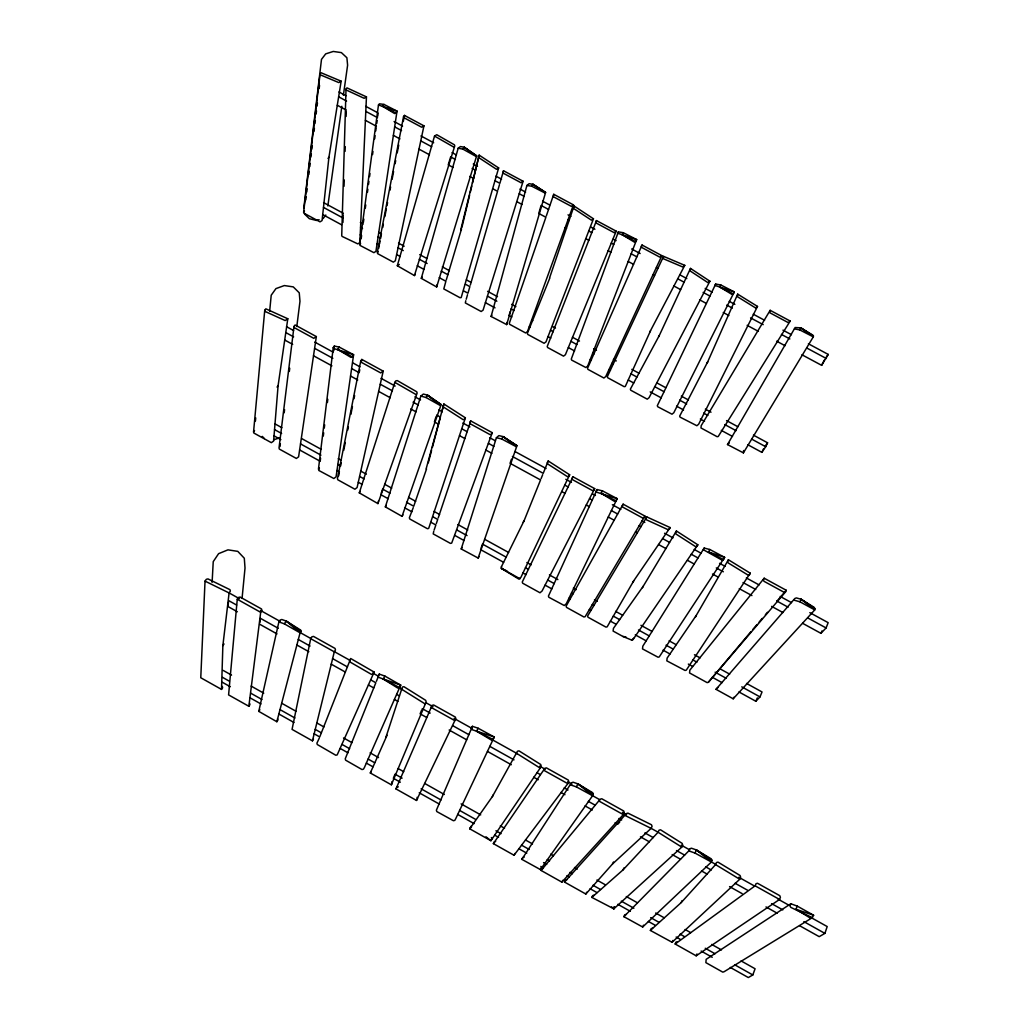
<?xml version="1.0" encoding="UTF-8"?>
<svg xmlns="http://www.w3.org/2000/svg" width="1029" height="1029" viewBox="0 0 1029 1029"><rect width="100%" height="100%" fill="white"/><g stroke="black" fill="none" stroke-linecap="round" stroke-linejoin="round"><path stroke-width="1.5" d="M346.014 89.073L341.731 235.461L342.065 236.4L357.835 243.912L359.867 242.548L366.453 96.88L346.979 87.877L346.014 89.073L346.374 90.063L364.163 98.295L366.453 96.88M221.518 689.404L222.856 645.723L229.094 592.936L230.355 591.096L229.956 589.681L207.974 578.903L206.314 579.314L205.028 581.128L200.771 677.751L221.518 689.404L222.624 687.745L222.277 686.42M342.953 222.496L343.171 214.842M344.033 186.275L344.226 179.934M345.075 151.366L345.217 146.594M346.117 116.444L346.258 111.685M569.654 474.781L568.741 476.376L567.365 476.594L547.724 463.963L547.274 462.574L548.213 460.979L569.654 474.781L520.906 577.346L518.822 579.083L501.419 568.407L501.47 566.632L524.083 520.751L540.547 479.964L510.062 463.294L511.452 459.191M212.115 582.375L213.235 561.641L218.598 553.666L227.962 549.846L237.776 551.364L244.297 558.232L245.018 568.034L242.085 598.183M278.087 385.708L273.611 441.055L271.334 442.663L253.867 433.042L253.558 431.91L264.736 310.295L265.855 308.829L287.798 318.758L278.087 385.708L277.058 387.097M248.851 706.28L260.684 612.319L261.919 610.467L261.52 608.975L240.169 597.064L238.522 597.412L237.262 599.251L228.592 694.897L248.851 706.28L249.931 704.608L249.584 703.283M255.424 421.067L255.719 417.903M269.662 311.195L271.219 295.207L275.939 288.609L284.338 285.56L293.265 286.885L299.246 292.815L299.979 301.304L296.802 326.54M328.92 157.334L322.064 220.566L320.006 221.865L303.915 213.157L303.619 212.18L320.083 73.934L321.074 72.75L341.152 81.175L328.92 157.334L328.007 158.453M594.029 895.191L592.691 895.59L591.829 897.404L613.837 908.839L614.081 906.665M753.434 435.138L767.57 442.792L765.705 446.715L761.846 452.336L747.864 444.76M228.477 602.081L227.949 606.518L237.365 611.766M303.812 208.141L321.498 59.36L325.691 53.881L333.267 51.45L341.384 52.608L346.889 57.753L347.609 65.161L343.39 95.208M305.832 199.922L306.205 196.745M306.783 191.973L307.156 188.796M308.88 174.48L309.253 171.303M309.832 166.531L310.205 163.354M310.977 157L311.35 153.823M311.928 149.051L312.301 145.874M314.025 131.558L314.398 128.381M314.977 123.609L315.35 120.432M316.109 114.078L316.495 110.9M317.061 106.128L317.447 102.951M319.157 88.635L319.543 85.458M318.437 469.301L333.267 347.545L334.348 346.04L339.274 347.133L353.603 354.709L336.071 476.851L333.846 478.511L318.771 470.433L319.389 467.912M293.998 326.463L279.026 447.949L279.348 449.081L296.352 458.445L298.603 456.825L316.34 336.586L295.091 324.984L293.998 326.463L294.371 327.711L313.781 338.322L316.34 336.586M320.572 458.214L320.199 461.275L299.619 449.943M323.299 436.013L323.685 432.823M324.276 428.038L324.675 424.848M327.415 402.519L327.801 399.329M333.782 350.645L334.348 346.04M280.004 446.573L280.338 443.782M284.184 412.809L284.583 409.619M289.329 371.43L289.728 368.253M259.784 622.712L260.337 618.288L278.242 628.282M359.7 244.465L378.466 105.009L379.418 103.8L383.971 104.418L397.027 111.119L375.932 251.333L373.913 252.684L360.034 245.429L360.549 243.307M361.179 238.702L361.591 235.628L360.214 234.882M363.404 222.251L363.829 219.1M365.321 208.09L365.745 204.938M367.443 192.346L367.867 189.207M368.511 184.474L368.935 181.336M369.565 176.615L370.003 173.464M372.549 154.582L372.974 151.43M374.685 138.838L375.109 135.687M375.739 130.966L376.164 127.815M376.768 123.39L377.154 120.534M377.746 116.136L378.17 113.061M327.839 205.929L341.834 106.283M377.244 252.632L403.548 116.637L404.474 115.415L423.948 125.847L395.316 260.8L393.322 262.138L377.579 253.61L378.093 251.475M378.698 248.336L379.302 245.211L377.038 243.989M379.572 243.834L380.1 241.082M381.232 235.229L380.64 238.342L378.093 236.966M382.749 227.46L383.341 224.348M384.859 216.579L386.364 208.81M386.968 205.71L387.573 202.597M389.978 190.172L390.583 187.059M392.088 179.29L393.592 171.521M395.097 163.752L395.702 160.64M397.207 152.871L398.725 145.102M403.304 121.473L404.474 115.415M360.755 360.96L337.448 478.626L337.795 479.784L354.889 489.212L357.102 487.553L383.2 371.135L361.809 359.443L360.755 360.96L361.153 362.221L380.704 372.91L383.2 371.135M338.644 475.9L339.184 473.211M341.242 462.857L340.625 465.983L337.859 464.452M343.725 450.342L345.281 442.521M347.776 430.006L348.394 426.881M350.889 414.365L352.445 406.545M353.989 398.725L354.619 395.599M359.764 369.745L359.172 372.691L351.622 368.562M361.218 362.388L361.809 359.443M312.443 740.841L334.296 651.833L335.48 649.942L335.042 648.424L313.536 636.424L311.903 636.797L310.694 638.675L292.056 729.394L312.443 740.841L313.485 739.144M258.781 711.373L278.885 621.915L280.12 620.05L281.792 619.497L286.191 621.04L300.687 630.095L301.15 631.42L300.069 632.822L276.852 721.728L258.781 711.373L259.861 709.701M460.722 230.007L479.167 155.147L498.653 167.946L461.198 297.548L460.04 297.741L443.795 288.93L445.879 281.264L439.254 277.676M461.918 227.319L469.584 195.253M470.317 192.191L471.771 186.082M472.504 183.033L479.167 155.147M716.017 689.327L794.877 598.466L796.407 597.926L801.102 599.251L814.325 607.47L814.762 609.901L733.188 698.794L716.017 689.327L717.933 687.475M426.122 468.915L443.898 404.011L465.378 417.813L428.669 528.43L427.395 528.7L409.735 518.963L409.362 517.793L413.259 507.619M428.283 462.844L431.563 450.47M432.386 447.371L440.039 418.52M441.57 412.745L443.898 404.011M491.103 316.469L526.912 185.464L529.138 183.702L533.009 184.307L545.614 192.436L506.68 324.598L491.103 316.469L491.875 315.273M421.298 278.357L458.175 148.227L460.465 146.542L464.285 147.276L476.659 155.842L436.656 286.962L421.298 278.357L422.122 277.187M397.31 265.739L434.521 136.085L436.733 134.709L454.368 144.793L454.767 145.899L414.43 275.566L397.31 265.739L399.303 264.427M466.214 299.233L467.526 294.718M470.317 285.097L497.547 191.317L492.724 188.719M497.933 189.979L499.477 184.654M465.777 300.738L465.34 302.938L481.16 311.504L483.09 310.128L523.105 181.258L503.515 170.75L499.862 183.329L495 180.718M510.23 311.53L509.085 315.491L511.825 316.971M446.277 279.952L461.545 228.837L460.722 230.02M623.896 916.685L688.8 850.88L689.726 848.809L691.411 848.205L696.401 849.954L711.193 858.803L711.952 860.283L711.399 862.006L642.662 927.013L623.896 916.685L624.744 914.845L626.082 914.447M461.224 548.971L496.415 437.724L498.885 435.601L503.117 436.618L516.97 445.686L478.151 558.04L461.224 548.971L462.085 547.531M385.978 737.073L402.378 687.05L403.96 686.716L425.697 700.337L426.147 701.945L391.342 784.793L370.311 772.985L387.058 735.233M359.288 492.865L394.84 382.364L395.882 380.833L397.323 380.614L416.719 391.766L417.144 393.065L377.913 503.593L359.288 492.865L360.214 491.45M385.348 506.898L420.835 396.101L423.369 394.056L427.537 395.175L441.145 404.59L402.03 516.339L385.348 506.898L386.261 505.483M549.756 278.177L527.362 333.396L527.748 334.425L544.109 343.274L546 341.872L593.463 218.778L574.015 205.98L549.563 277.92M434.148 530.038L435.846 524.983L431.087 522.359M436.309 523.594L437.711 519.439L432.9 516.802M438.213 517.947L470.729 420.925L492.274 432.682L451.68 543.119L450.432 543.389L433.222 533.91L433.736 531.311M546.322 215.961L553.731 194.301L573.436 204.874L527.491 331.544L525.587 332.946L509.677 324.328L509.304 323.312L545.884 217.273L538.759 213.44L541.074 205.453L548.547 209.453M481.057 548.251L482.472 544.097L506.152 557.139M426.533 468.967L413.735 506.242L406.532 502.281M434.778 420.488L436.193 416.411M381.193 493.238L382.634 489.122L389.978 493.161M618.365 231.898L571.275 359.095L571.674 360.111L585.835 367.507L587.7 366.067L636.681 239.577L623.342 232.721L618.365 231.898L617.567 233.197L636.681 239.577L635.626 241.558L634.25 242.034L622.133 234.676L623.342 232.721M799.61 925.714L819.213 936.66L824.898 933.38L827.2 926.563L810.363 917.173M596.486 220.592L547.222 346.49L547.608 347.519L563.532 356.137L565.397 354.722L616.204 231.165L596.486 220.592L595.662 221.891L596.113 222.997L614.133 232.657L616.204 231.165M319.286 738.076L316.919 743.157L317.279 744.52L335.801 755.247L337.19 754.9L374.144 672.078L350.696 658.521L349.513 660.425L349.95 661.956L371.379 674.342L372.987 673.982L374.144 672.078M350.143 659.911L319.736 736.944L314.102 733.78M376.408 681.314L379.277 674.098L384.923 676.104L400.718 685.108L364.42 767.493L363.417 769.203L362.015 769.551L345.615 760.174L345.242 758.81L375.829 682.754L370.684 679.886M790.825 903.745L789.963 905.867L790.799 907.385L812.305 917.675L810.62 918.254L795.983 909.302L797.269 906.125L790.825 903.745L706.151 959.337L705.881 962.642L722.782 972.135L724.094 971.723L812.305 917.675L813.617 915.244L797.269 906.125M541.087 478.639L542.695 474.652M548.213 460.979L543.222 473.327L512.391 456.464M779.545 899.462L780.419 897.339L779.789 895.693L757.511 883.268L756.006 883.731L755.119 885.828L675.165 944.005L696.17 955.812L779.545 899.462L755.119 885.828M730.281 967.414L748.327 977.55L752.816 974.952L755.08 968.765L741.086 960.919M421.71 709.946L420.115 713.817L426.649 717.47M727.49 444.554L795.134 327.531L800.755 327.827L812.923 335.197L813.283 336.869L743.401 452.876L727.49 444.554L729.252 443.036M739.735 879.255L740.636 877.158L740.057 875.499L717.959 862.122L716.48 862.534L715.567 864.617L681.211 902.574L650.379 930.435L672.117 942.281L739.735 879.255L715.567 864.617M472.44 726.32L436.386 810.196L436.81 811.572L453.442 820.73L454.818 820.357L455.77 818.595L494.242 737.008L478.189 728.262L472.44 726.32L471.359 728.275L471.938 729.638L494.242 737.008L492.955 739.414L491.296 740.005L476.568 731.207L478.189 728.262M395.972 788.921L432.064 705.379L433.659 704.994L455.332 717.072L455.821 718.628L416.488 800.446L395.972 788.921L396.962 787.198L398.352 786.838M696.17 955.812L696.967 953.947M802.62 623.317L820.923 633.324L821.965 630.918M820.923 633.324L826.081 627.947L828.165 622.661L809.823 612.641M675.165 944.005L675.976 942.152L677.301 941.741M642.057 245.031L587.52 368.331L587.919 369.36L603.894 378.016L605.734 376.575L661.853 255.642L642.057 245.031L641.273 246.343L641.736 247.462L659.821 257.147L661.853 255.642M672.117 942.281L672.927 940.429M707.72 361.809L737.69 294.14L757.498 306.423L698.652 424.218L696.865 425.723L680.105 417.157L679.667 416.128L707.72 361.809L707.026 363.083M521.857 859.356L571.429 782.812L573.102 782.22L577.899 783.866L592.64 792.677L593.309 794.105L592.588 795.726L540.431 869.595L521.857 859.356L522.758 857.569L524.121 857.183M688.8 850.88L695.012 853.067L696.401 849.954L711.952 860.283M794.105 600.164L799.945 601.811L801.102 599.251L815.084 608.666M738.951 691.951L755.826 701.251L757.331 697.894M755.826 701.251L759.994 696.903L762.039 691.964L746.552 683.436M681.211 902.574L682.098 900.607M650.547 330.733L625.298 386.454L624.179 386.66L607.727 377.746L607.316 376.717L663.551 256.35L684.774 265.353L649.826 331.981M650.379 930.435L651.216 928.595L652.553 928.184M642.662 927.013L643.485 925.174M611.548 906.922L613.837 908.839L681.777 847.111L682.703 845.053L682.163 843.381L660.515 829.798L659.023 830.197L658.071 832.242L623.072 869.852L591.829 897.404M597.052 489.547L548.431 596.087L548.856 597.27L564.252 605.515L566.297 603.74L617.168 498.653L602.492 490.897L597.052 489.547L596.151 491.155L596.769 492.235L617.168 498.653L616.011 500.84L614.493 501.367L601.142 493.315L602.492 490.897M785.474 591.984L786.246 590.273L764.174 578.221L689.829 670.175L689.559 672.94L707.129 682.626L708.338 682.317L785.474 591.984L784.124 592.305L763.955 581.282L763.377 579.919L764.174 578.221M733.188 698.794L733.909 697.25M659.319 335.467L690.485 268.415L709.907 281.2L649.055 397.696L647.241 399.162L630.751 390.223L630.34 389.194L659.319 335.467L658.611 336.715M651.125 828.371L652.077 826.313L651.46 824.756L627.922 813.129L626.339 813.605L564.509 882.059L585.835 894.034L612.538 863.948L651.125 828.371L625.362 815.637M613.837 908.839L614.686 907.012M708.338 682.317L750.784 631.857M750.244 573.166L749.446 574.851L748.109 575.121L728.12 562.863L727.593 561.448L728.403 559.776L750.244 573.166L686.292 670.136L685.07 670.458L666.831 660.85L667.114 658.11L696.234 615.458L728.403 559.776M623.072 869.852L623.998 867.91M572.973 476.774L522.269 582.028L522.681 583.224L539.993 592.768L542.064 591.019L594.685 488.621L572.973 476.774L572.06 478.369L572.548 479.694L592.37 490.524L593.772 490.241L594.685 488.621M715.682 284.055L657.312 405.709L657.737 406.751L672.001 414.198L673.815 412.719L734.282 291.889L720.814 284.969L715.682 284.055L714.923 285.406L734.282 291.889L733.227 293.882L731.851 294.358L719.695 286.988L720.814 284.969M623.304 814.634L624.281 812.601L623.715 810.993L601.772 798.761L600.229 799.186L541.125 870.47L561.873 882.123L623.304 814.634L599.238 801.205M585.835 894.034L586.71 892.22M612.538 863.948L613.477 862.006M695.475 617.027L696.234 615.458M801.951 354.773L821.631 365.334L824.229 360.214M821.631 365.334L828.204 354.413L808.408 343.789M564.509 882.059L565.384 880.245L566.735 879.859M561.873 882.123L562.76 880.322M761.846 452.336L763.672 448.644M723.49 559.544L708.582 552.007L709.83 549.512L724.648 557.358L723.49 559.544L721.972 560.085L703.347 549.718L704.183 548.058L709.83 549.512M541.125 870.47L542.026 868.669L543.376 868.283M540.431 869.595L541.331 867.794L540.868 866.405M743.401 452.876L743.594 450.535M697.816 544.791L696.98 546.438L695.655 546.682L676.053 534.064L675.564 532.649L676.413 531.003L697.816 544.791L632.874 639.781L631.652 640.077L622.879 636.449L613.104 631.06L613.451 628.346L643.279 586.17L676.413 531.003M570.413 784.831L576.369 786.876L577.899 783.866L593.309 794.105M567.802 783.661L568.818 781.654L568.278 780.072L546.425 767.878L544.868 768.303L493.367 843.639L514.037 855.24L567.802 783.661L543.827 770.297M794.427 328.894L799.713 329.885L800.755 327.827L813.605 336.097M514.037 855.24L514.95 853.465M790.195 321.048L788.253 322.63L769.962 312.829L770.155 310.308L790.195 321.048L718.229 436.489L717.123 436.708L700.981 427.961L701.212 425.646L770.155 310.308M642.482 587.713L643.279 586.17M670.123 527.568L669.274 529.215L667.847 529.588L646.469 519.812L645.916 518.539L646.778 516.905L670.123 527.568L633.671 580.896L607.174 626.828L605.952 627.111L588.035 617.246L587.598 616.037L646.778 516.905M632.874 582.44L633.671 580.896M540.161 768.097L541.19 766.116L540.701 764.483L519.002 750.874L517.458 751.234L492.338 796.639L469.713 828.808L490.897 840.706L540.161 768.097L516.404 753.215M493.367 843.639L494.293 841.863L495.656 841.49M644.913 516.069L644.051 517.703L642.662 517.999L622.764 507.13L622.249 505.792L623.137 504.171L644.913 516.069L585.141 616.693L583.906 616.976L566.529 607.393L566.104 606.197L623.137 504.171M757.498 306.423L755.569 307.941L737.433 296.699L737.69 294.14M339.274 347.133L337.666 349.397L350.94 357.385L352.445 356.87L353.603 354.709L333.692 348.509L333.267 347.545M492.338 796.639L493.341 794.748M383.971 104.418L382.556 106.244L394.609 113.55L395.972 113.087L397.027 111.119L378.466 105.009M709.907 281.2L707.952 282.653L690.176 270.961L690.485 268.415M416.488 800.446L417.465 798.71L417.054 797.346M384.923 676.104L383.187 678.986L397.696 688.028L399.381 687.475L400.718 685.108L378.646 677.365L378.119 676.014L379.277 674.098M391.342 784.793L392.332 783.056L391.933 781.693M684.774 265.353L682.716 266.961L663.281 258.703L663.551 256.35M370.311 772.985L371.328 771.261M523.221 522.23L524.083 520.751M471.346 826.004L469.713 828.808L471.514 826.969M478.151 558.04L479.012 556.599M496.415 437.724L501.663 438.971L503.117 436.618L516.97 445.686M492.274 432.682L491.296 434.251L489.868 434.521L470.202 423.768L469.751 422.482L470.729 420.925M704.183 548.058L642.816 646.173L642.508 648.9L658.033 657.222L659.255 656.914L724.648 557.358L708.582 552.007M276.852 721.728L277.92 720.056L277.56 718.705M402.03 516.339L402.944 514.912M465.378 417.813L464.388 419.369L462.973 419.562L443.306 406.918L442.882 405.555M593.463 218.778L591.405 220.167L573.59 208.463L574.015 205.98M506.68 324.598L507.078 322.399M377.913 503.593L378.466 501.007M573.436 204.874L571.314 206.34L553.319 196.693L553.731 194.301M278.885 621.915L284.351 623.844L286.191 621.04L301.15 631.42M420.835 396.101L426.019 397.49L427.537 395.175L441.145 404.59M222.856 645.723L224.026 643.961M526.912 185.464L531.723 186.21L533.009 184.307L545.614 192.436M523.105 181.258L520.957 182.699L503.065 173.104L503.515 170.75M765.113 446.38L767.57 442.792M825.824 357.899L828.204 354.413M436.656 286.962L437.119 284.763M498.653 167.946L496.505 169.283L478.665 157.566L478.279 156.395M414.43 275.566L415.253 274.396M458.175 148.227L462.934 149.141L464.285 147.276L476.659 155.842M253.558 431.91L254.536 430.546M287.798 318.758L285.2 320.559L265.109 311.453L264.736 310.295M423.948 125.847L421.71 127.236L403.921 117.705L403.548 116.637M323.093 218.585L325.82 215.022M303.619 212.18L304.494 211.048M501.47 566.632L501.419 568.407L520.069 578.812M341.152 81.175L338.837 82.603L320.456 74.885L320.083 73.934M752.881 629.414L757.048 624.526M759.132 622.069L762.257 618.403M765.396 614.737L767.48 612.294M776.869 601.283L786.246 590.273M619.715 822.068L617.773 824.19L615.123 822.711M631.652 640.077L633.645 638.263M273.573 439.846L279.425 437.891M319.106 219.704L316.456 220.45L309.343 218.688L304.507 213.981M622.879 636.449L625.954 636.964M795.983 909.302L813.617 915.244M501.419 568.407L506.975 570.966M205.028 581.128L229.094 592.936M476.568 731.207L492.955 739.414M337.666 349.397L352.445 356.87M601.142 493.315L616.011 500.84M382.556 106.244L395.972 113.087M622.133 234.676L635.626 241.558M719.695 286.988L733.227 293.882M531.723 186.21L544.971 193.015L533.009 184.307M799.713 329.885L813.283 336.869L800.755 327.827M383.187 678.986L399.381 687.475M501.663 438.971L516.224 446.676L503.117 436.618M588.742 231.023L591.791 232.657M656.412 267.347L658.02 268.196M338.94 91.954L346.014 95.748M365.809 106.36L377.116 112.431M394.094 121.538L402.571 126.091M420.951 135.944L433.685 142.774M452.065 152.639L456.31 154.916M473.276 164.023L477.52 166.286M495.901 176.152L501.56 179.187M519.941 189.053L525.6 192.089M542.566 201.182L549.64 204.977M568.021 214.842L570.851 216.36M590.646 226.972L594.891 229.248M613.271 239.114L616.101 240.632M631.652 248.979L640.141 253.52M679.732 274.769L686.806 278.563M705.187 288.416L712.248 292.21M729.227 301.317L734.873 304.352M753.267 314.205L764.573 320.276M782.953 330.142L791.442 334.695M338.644 96.816L346.58 101.074M365.797 111.376L377.54 117.679M394.66 126.863L401.542 130.567M420.758 140.883L431.691 146.748M455.41 159.469L450.651 156.922L448.232 164.833L453.094 167.444M472.131 168.447L475.552 170.274M519.233 193.722L524.224 196.398M567.982 219.884L569.153 220.515M611.29 243.127L613.747 244.439M631.176 253.79L636.848 256.838M677.738 278.782L684.079 282.19M703.129 292.403L709.933 296.056M726.757 305.086L732.365 308.095M750.591 317.884L763.209 324.649M781.448 334.425L789.86 338.94M806.685 347.969L826.313 358.504M337.28 105.254L346.31 110.103M365.385 120.342L376.382 126.245M393.374 135.378L399.921 138.889M419.009 149.141L429.453 154.749M469.738 176.383L473.597 178.454M516.777 201.633L521.96 204.424M585.784 238.689L588.807 240.31M608.165 250.716L610.904 252.182M628.204 261.469L633.542 264.337M652.965 274.769L654.56 275.631M673.944 286.036L680.632 289.625M699.604 299.812L706.383 303.452M723.246 312.507L728.866 315.53M747.144 325.344L758.386 331.377M776.651 341.191L785.088 345.718M565.178 227.628L566.529 228.348M323.582 202.61L343.377 213.312M360.343 222.496L363.173 224.026M378.723 232.438L381.553 233.969M398.519 243.153L404.178 246.201M419.729 254.626L426.803 258.446M442.354 266.858L449.416 270.678M466.394 279.862L470.626 282.152M487.605 291.336L497.496 296.686M511.632 304.34L515.876 306.629M552.637 326.527L555.467 328.058M572.433 337.229L579.507 341.049M593.643 348.702L596.473 350.233M613.438 359.417L616.268 360.947M631.819 369.36L638.893 373.18M657.274 383.122L665.763 387.714M681.314 396.126L688.388 399.959M705.354 409.13L711.013 412.192M726.564 420.604L737.87 426.726M323.479 207.408L343.081 218.019M360.549 227.46L362.542 228.554M398.082 247.783L403.291 250.6M419.253 259.244L427.138 263.501M441.222 271.129L447.847 274.704M465.455 284.236L469.867 286.628L467.963 293.214L463.577 290.847M487.437 296.133L496.84 301.227M511.001 308.893L514.037 310.526M550.476 330.245L553.242 331.737M570.915 341.306L576.909 344.561M592.717 353.101L594.093 353.847M611.818 363.443L613.284 364.24M631.111 373.887L636.925 377.038M654.585 386.595L664.104 391.74M679.629 400.14L686.677 403.96M703.617 413.118L707.849 415.407M724.776 424.565L736.069 430.675M751.594 439.074L765.705 446.715M531.659 320.07L532.752 320.662M322.707 214.572L341.512 224.759M396.641 254.6L400.204 256.53M417.259 265.765L423.922 269.379M485.405 302.667L495.013 307.864M529.343 326.45L530.231 326.939M548.033 336.573L550.785 338.065M568.342 347.57L574.568 350.94M590.26 359.443L591.366 360.034M608.975 369.578L610.429 370.363M628.333 380.061L633.735 382.981M650.199 391.895L661.184 397.837M676.555 406.159L683.552 409.954M700.325 419.035L704.518 421.298M721.29 430.379L732.481 436.437M799.945 601.811L814.762 609.901L801.102 599.251M286.551 326.695L293.599 330.553M314.758 342.104L333.1 352.124M352.844 362.915L359.893 366.774M381.052 378.338L395.162 386.042M414.906 396.834L420.539 399.908M438.881 409.928L441.698 411.471M462.857 423.035L469.906 426.894M489.65 437.685L495.296 440.759M515.04 451.551L546.077 468.504M565.821 479.295L571.455 482.382M592.614 493.946L595.444 495.489M612.358 504.737L620.821 509.355M641.98 520.918L644.81 522.462M664.554 533.254L673.017 537.871M694.163 549.435L701.225 553.293M719.554 563.313L725.201 566.387M746.359 577.951L759.055 584.896M780.201 596.447L791.494 602.621M285.792 332.573L293.625 336.856M314.604 348.329L332.843 358.298M380.267 384.229L392.409 390.866M413.079 402.172L418.301 405.014M436.656 415.06L440.412 417.105M461.777 428.784L467.115 431.704M488.389 443.332L493.869 446.329M564.754 485.096L568.098 486.923M589.54 498.641L592.241 500.12M611.393 510.59L617.632 513.998M662.599 538.579L669.57 542.399M691.231 554.232L697.996 557.937M716.3 567.931L723.336 571.79M743.041 582.555L755.71 589.476M776.818 601.013L788.073 607.174M807.778 617.94L826.081 627.947M639.15 525.768L640.913 526.719M284.711 340.02L292.686 344.381M313.511 355.777L331.917 365.835M410.712 408.937L416.05 411.87M434.315 421.851L438.547 424.167M485.932 450.085L491.849 453.326M350.542 376.035L357.732 379.958M378.659 391.406L390.248 397.747M561.693 491.54L565.011 493.354M608.28 517.021L614.159 520.237M635.498 531.903L637.247 532.868M658.547 544.521L665.892 548.534M687.462 560.329L694.202 564.021M712.505 574.028L718.139 577.102M739.259 588.665L751.929 595.585M771.634 606.377L782.902 612.538M576.369 786.876L592.588 795.726L577.899 783.866M695.012 853.067L711.399 862.006L696.401 849.954M586.273 504.982L589.283 506.628M459.526 435.653L464.825 438.547M274.846 423.807L281.882 427.691M301.6 438.534L321.318 449.39M338.207 458.69L341.023 460.233M360.742 471.089L366.375 474.189M384.679 484.26L391.715 488.132M408.616 497.431L415.652 501.316M433.955 511.387L439.589 514.487M457.892 524.558L467.758 529.986M484.646 539.286L508.583 552.457M526.887 562.541L531.118 564.857M549.422 574.941L557.872 579.584M573.359 588.112L576.176 589.656M594.479 599.74L597.296 601.283M615.599 611.367L622.635 615.239M640.938 625.31L652.206 631.51M669.107 640.81L676.143 644.681M694.446 654.766L700.08 657.865M719.798 668.709L729.651 674.136M274.537 429.595L281.624 433.492M300.519 443.898L320.945 455.152M359.597 476.427L364.137 478.922M456.825 529.974L467.063 535.607M525.459 567.764L528.469 569.41M547.711 580.022L554.245 583.61M571.455 593.09L572.96 593.913M592.267 604.55L593.849 605.425M613.284 616.127L619.625 619.612M638.469 629.992L649.235 635.909M666.059 645.183L673.069 649.042M692.697 659.846L696.903 662.161M715.129 672.194L726.345 678.368M741.768 686.857L759.994 696.903M274.036 435.846L280.866 439.602M336.985 470.523L339.441 471.874M358.298 482.254L362.169 484.402M380.717 494.615L388.165 498.718M404.629 507.786L411.844 511.76M454.831 535.44L463.976 540.482M480.582 549.627L503.605 562.31M522.976 572.986L525.96 574.632M545.074 585.154L551.853 588.884M568.934 598.299L570.13 598.968M589.308 609.528L590.878 610.39M610.39 621.13L616.255 624.371M635.279 634.854L646.148 640.835M663.023 650.135L670.046 654.007M688.337 664.078L692.543 666.393M712.235 677.236L722.075 682.664M462.934 149.141L475.964 156.395L464.285 147.276M229.647 593.231L239.461 598.711M260.504 610.454L280.145 621.4M299.786 632.359L311.002 638.623M334.849 651.923L350.284 660.528M372.73 673.043L378.338 676.182M399.381 687.912L402.185 689.481M426.032 702.781L433.042 706.691M454.085 718.435L472.311 728.596M491.952 739.555L517.201 753.64M539.646 766.155L545.254 769.293M567.699 781.808L571.905 784.162M591.546 795.108L599.958 799.803M622.404 812.331L626.61 814.672M650.457 827.972L657.48 831.882M681.314 845.195L689.739 849.89M710.782 861.62L714.988 863.974M738.835 877.274L754.257 885.879M778.104 899.179L789.333 905.443M310.694 638.675L334.296 651.833M237.262 599.251L260.684 612.319M430.958 707.322L454.715 720.57M536.804 772.599L540.251 774.528M618.982 818.467L621.657 819.959M228.657 600.602L236.619 605.052M298.243 639.446L310.051 646.045M332.547 658.599L347.39 666.882M396.641 694.369L399.393 695.9M422.25 708.659L430.173 713.084M452.876 725.754L468.877 734.68M489.817 746.372L513.998 759.865M564.214 787.905L568.008 790.015M588.331 801.359L594.711 804.922M644.887 832.924L653.261 837.593M676.503 850.571L684.607 855.099M705.65 866.842L711.258 869.968M735.118 883.281L747.736 890.329M771.583 903.629L782.812 909.893M803.855 921.637L824.898 933.38M560.934 792.446L564.947 794.697M259.591 624.179L276.994 633.903M296.802 644.964L308.841 651.691M331.184 664.155L345.345 672.066M368.433 684.967L373.771 687.938M394.39 699.45L397.889 701.405M449.146 730.024L466.677 739.812M487.45 751.414L511.297 764.727M533.665 777.229L538.231 779.763M585.038 805.913L592.344 809.99M640.45 836.847L649.338 841.812M672.181 854.572L680.529 859.228M701.546 870.958L707.142 874.084M729.561 886.599L742.166 893.648M765.988 906.935L777.191 913.199M223.152 670.406L231.551 675.114M251.153 686.111L263.746 693.173M281.946 703.386L295.94 711.232M316.945 723.014L323.942 726.937M343.545 737.934L351.944 742.642M370.131 752.855L378.531 757.563M398.133 768.547L403.728 771.699M424.733 783.468L444.322 794.465M461.121 803.881L480.723 814.878M500.313 825.875L504.519 828.229M525.51 839.998L532.507 843.934M550.708 854.134L553.512 855.704M574.504 867.486L577.308 869.055M596.897 880.052L605.296 884.76M626.301 896.529L637.491 902.819M655.692 913.019L664.091 917.739M685.095 929.509L690.691 932.647M711.682 944.429L721.483 949.921M222.573 677.378L229.364 681.198M250.844 693.25L261.958 699.488M279.952 709.586L294.95 718.01M315.183 729.355L321.357 732.828M342.091 744.456L349.616 748.688M368.125 759.068L374.672 762.746M402.107 778.143L395.046 774.181L393.348 778.271L400.345 782.207M421.118 788.819L440.978 799.957M459.629 810.428L475.372 819.264M495.939 830.802L501.046 833.67M521.497 845.143L529.176 849.452M547.261 859.601L549.576 860.9M592.987 885.262L600.499 889.48M621.297 901.16L633.89 908.221M650.688 917.636L659.074 922.357M680.066 934.126L684.259 936.48M705.251 948.262L715.039 953.754M734.629 964.752L752.816 974.952M570.002 872.36L572.381 873.698M222.418 682.317L230.303 686.742M250.253 697.945L260.993 703.965M278.808 713.972L293.998 722.499M340.303 748.495L347.969 752.804M366.35 763.119L372.897 766.785M419.227 792.806L439.242 804.035M457.738 814.428L474.125 823.624M494.73 835.188L498.525 837.323M518.86 848.732L526.745 853.17M543.544 862.598L546.682 864.36M566.94 875.73L569.307 877.055M590.119 888.734L596.974 892.593M617.837 904.298L630.34 911.321M648.373 921.444L655.319 925.341M676.143 937.033L680.31 939.374M701.135 951.053L712.235 957.292M426.019 397.49L440.348 405.555L427.537 395.175M434.521 136.085L453.866 147.147M284.351 623.844L300.069 632.822L286.191 621.04M394.84 382.364L416.128 394.596M658.071 832.242L681.777 847.111M401.233 688.967L425.028 703.875M485.971 836.796L490.897 840.706L491.823 838.931L491.386 837.542M262.279 436.386L264.363 438.534"/></g></svg>
